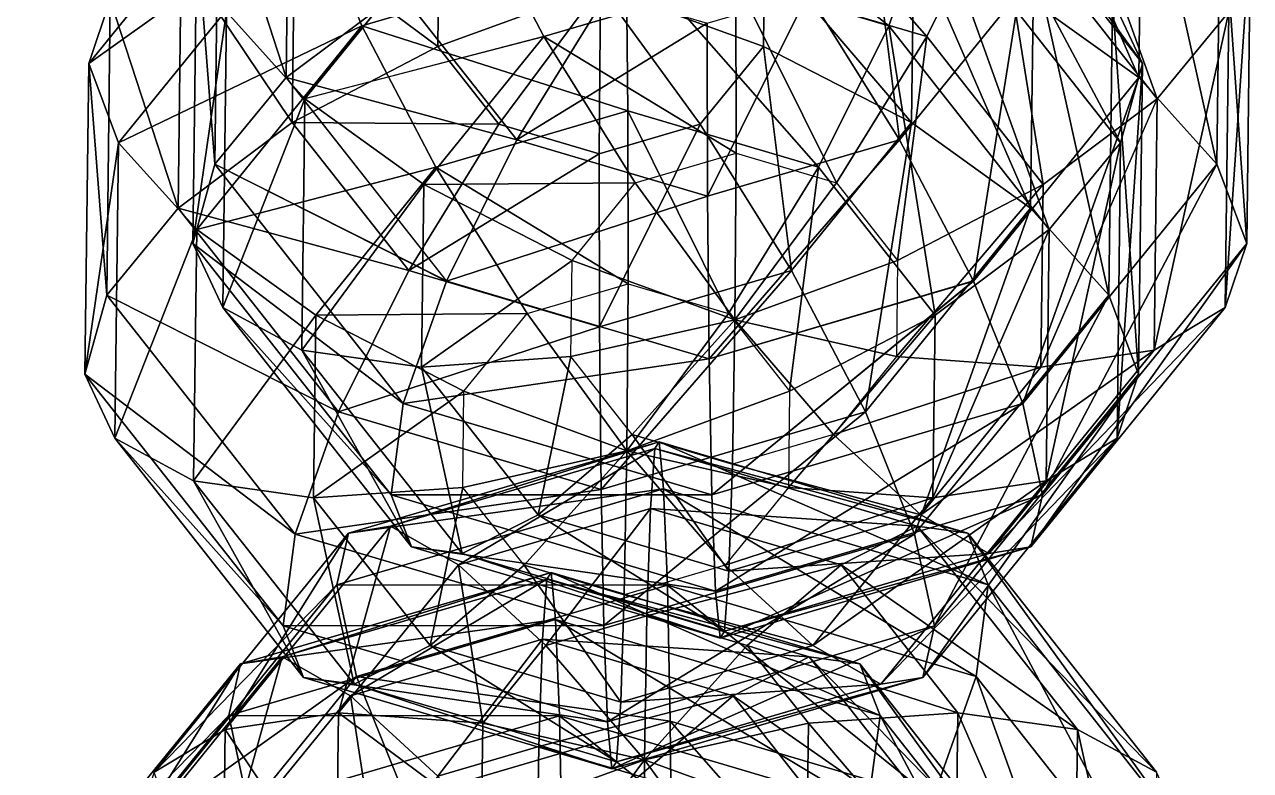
# Model space of a CAD drawing. Header units: metres. Extents: x -232 to 136, y -204 to 253.
# Drawn here: x -31.9 to 34.5, y -29.9 to 10.5 of the extents above; entities that cross this region are included whole.
import ezdxf

# ---------------------------------------------------------------- set-up
doc = ezdxf.new("R2010")
doc.units = ezdxf.units.M

msp = doc.modelspace()

# ---------------------------------------------------------------- linework, layer by layer
for points in [[(28.623516, 8.418947, -543.27716), (27.0022, 11.888084, -551.84656), (16.797346, 24.843521, -545.6048), (16.797445, 24.84362, -545.6047)], [(28.623516, 8.418947, -543.27716), (16.797346, 24.843521, -545.6048), (17.8935, 22.0411, -536.7142), (17.893599, 22.041199, -536.71405)], [(29.426516, 6.511012, -304.4492), (23.088522, 24.163544, -305.3546), (20.745749, 17.531563, -299.1396), (20.745848, 17.531662, -299.1395)], [(29.426516, 6.511012, -304.4492), (33.293373, 11.208107, -311.5964), (23.088522, 24.163544, -305.3546), (23.088621, 24.163643, -305.35452)], [(-17.361526, 22.0411, -535.79095), (-27.249712, 11.888087, -550.42596), (-28.42032, 8.418952, -541.78345), (-28.420221, 8.419052, -541.7833)], [(-16.291409, 17.081146, -527.89465), (-17.361526, 22.0411, -535.79095), (-28.42032, 8.418952, -541.78345), (-28.420221, 8.419052, -541.7833)], [(14.895338, 10.449165, -522.5576), (17.238111, 17.081146, -528.77264), (0.5330657, 22.029678, -526.0531), (0.5331657, 22.029778, -526.053)], [(14.895338, 10.449165, -522.5576), (0.5330657, 22.029678, -526.0531), (0.6851767, 14.65864, -520.24426), (0.6852767, 14.65874, -520.24414)], [(27.442965, 4.12571, -535.01447), (17.8935, 22.0411, -536.7142), (17.238111, 17.081146, -528.77264), (17.23821, 17.081245, -528.7725)], [(27.442965, 4.12571, -535.01447), (28.623516, 8.418947, -543.27716), (17.8935, 22.0411, -536.7142), (17.893599, 22.041199, -536.71405)], [(28.423742, 7.6537824, -342.74353), (21.978487, 12.294945, -347.7452), (22.097921, 22.192013, -343.18414), (22.09802, 22.192112, -343.18405)], [(28.423742, 7.6537824, -342.74353), (22.097921, 22.192013, -343.18414), (28.58813, 21.275928, -336.4658), (28.58823, 21.276028, -336.4657)], [(-21.399302, 18.970486, -327.0079), (-17.561304, 21.275932, -335.25732), (-17.725693, 7.6537786, -341.53506), (-17.725594, 7.6538787, -341.53497)], [(-17.561304, 21.275932, -335.25732), (-11.551037, 12.294943, -346.8672), (-17.725693, 7.6537786, -341.53506), (-17.725594, 7.6538787, -341.53497)], [(16.944912, 9.876747, -295.2594), (20.745749, 17.531563, -299.1396), (6.535587, 21.741037, -296.82623), (6.535687, 21.741137, -296.82614)], [(16.944912, 9.876747, -295.2594), (6.535587, 21.741037, -296.82623), (6.620628, 12.935109, -293.57864), (6.620728, 12.935209, -293.57855)], [(32.65936, 2.956688, -335.80847), (28.423742, 7.6537824, -342.74353), (28.58813, 21.275928, -336.4658), (28.58823, 21.276028, -336.4657)], [(32.65936, 2.956688, -335.80847), (28.58813, 21.275928, -336.4658), (32.852608, 18.970482, -328.42856), (32.852707, 18.970581, -328.42847)], [(-22.56991, 15.501349, -318.3654), (-21.399302, 18.970486, -327.0079), (-21.592552, 2.956685, -334.38785), (-21.592453, 2.956785, -334.38776)], [(-21.399302, 18.970486, -327.0079), (-17.725693, 7.6537786, -341.53506), (-21.592552, 2.956685, -334.38785), (-21.592453, 2.956785, -334.38776)], [(34.270733, -1.3365526, -327.61887), (32.65936, 2.956688, -335.80847), (32.852608, 18.970482, -328.42856), (32.852707, 18.970581, -328.42847)], [(34.270733, -1.3365526, -327.61887), (32.852608, 18.970482, -328.42856), (34.473927, 15.501345, -319.85913), (34.474026, 15.501445, -319.85904)], [(-7.7761655, 17.531563, -298.3927), (-20.958538, 11.208111, -310.17578), (-16.72292, 6.511016, -303.24072), (-16.72282, 6.511116, -303.24063)], [(-3.7774682, 9.876747, -294.71677), (-7.7761655, 17.531563, -298.3927), (-16.72292, 6.511016, -303.24072), (-16.72282, 6.511116, -303.24063)], [(6.620628, 12.935109, -293.57864), (-7.7761655, 17.531563, -298.3927), (-3.7774682, 9.876747, -294.71677), (-3.7773683, 9.876847, -294.71667)], [(23.251858, 1.8698483, -299.11707), (20.745749, 17.531563, -299.1396), (16.944912, 9.876747, -295.2594), (16.945011, 9.876847, -295.2593)], [(23.251858, 1.8698483, -299.11707), (29.426516, 6.511012, -304.4492), (20.745749, 17.531563, -299.1396), (20.745848, 17.531662, -299.1395)], [(-16.291409, 17.081146, -527.89465), (-28.42032, 8.418952, -541.78345), (-26.808949, 4.125713, -533.5938), (-26.80885, 4.125813, -533.5937)], [(-13.626575, 10.449165, -521.8107), (-16.291409, 17.081146, -527.89465), (-26.808949, 4.125713, -533.5938), (-26.80885, 4.125813, -533.5937)], [(0.6851767, 14.65864, -520.24426), (-16.291409, 17.081146, -527.89465), (-13.626575, 10.449165, -521.8107), (-13.626475, 10.4492655, -521.8106)], [(23.576105, -0.5713854, -527.8672), (17.238111, 17.081146, -528.77264), (14.895338, 10.449165, -522.5576), (14.895438, 10.4492655, -522.5575)], [(23.576105, -0.5713854, -527.8672), (27.442965, 4.12571, -535.01447), (17.238111, 17.081146, -528.77264), (17.23821, 17.081245, -528.7725)], [(15.478292, 4.288047, -351.2675), (10.537149, 12.2163925, -352.17563), (13.954504, 16.425867, -350.32385), (13.954604, 16.425966, -350.32376)], [(15.478292, 4.288047, -351.2675), (13.954504, 16.425867, -350.32385), (21.978487, 12.294945, -347.7452), (21.978586, 12.295045, -347.74512)], [(-22.56991, 15.501349, -318.3654), (-21.592552, 2.956685, -334.38785), (-22.773104, -1.3365574, -326.12512), (-22.773005, -1.3364574, -326.12503)], [(-20.958538, 11.208111, -310.17578), (-22.56991, 15.501349, -318.3654), (-22.773104, -1.3365574, -326.12512), (-22.773005, -1.3364574, -326.12503)], [(33.100124, -4.805687, -318.97635), (34.270733, -1.3365526, -327.61887), (34.473927, 15.501345, -319.85913), (34.474026, 15.501445, -319.85904)], [(33.100124, -4.805687, -318.97635), (34.473927, 15.501345, -319.85913), (33.293373, 11.208107, -311.5964), (33.293472, 11.208207, -311.5963)], [(-23.411715, 14.193535, -558.67535), (-17.282013, 15.109619, -565.7242), (-17.401447, 5.2125454, -570.2852), (-17.401348, 5.2126455, -570.2851)], [(-17.282013, 15.109619, -565.7242), (-9.52342, 9.343469, -573.2803), (-17.401447, 5.2125454, -570.2852), (-17.401348, 5.2126455, -570.2851)], [(-17.282013, 15.109619, -565.7242), (-9.460629, 14.546668, -570.8824), (-9.52342, 9.343469, -573.2803), (-9.52332, 9.343569, -573.28015)], [(0.7702179, 5.8527117, -516.9967), (0.6851767, 14.65864, -520.24426), (-13.626575, 10.449165, -521.8107), (-13.626475, 10.4492655, -521.8106)], [(11.094502, 2.7943497, -518.6774), (14.895338, 10.449165, -522.5576), (0.6851767, 14.65864, -520.24426), (0.6852767, 14.65874, -520.24414)], [(11.094502, 2.7943497, -518.6774), (0.6851767, 14.65864, -520.24426), (0.7702179, 5.8527117, -516.9967), (0.7703179, 5.852812, -516.9966)], [(16.128077, 5.212548, -571.1632), (8.166885, 14.546667, -571.344), (16.24751, 15.109616, -566.6022), (16.24761, 15.109716, -566.60205)], [(22.573332, 0.5713849, -566.16156), (16.128077, 5.212548, -571.1632), (16.24751, 15.109616, -566.6022), (16.24761, 15.109716, -566.60205)], [(22.573332, 0.5713849, -566.16156), (16.24751, 15.109616, -566.6022), (22.73772, 14.193531, -559.88385), (22.73782, 14.193631, -559.8837)], [(-27.249712, 11.888087, -550.42596), (-23.411715, 14.193535, -558.67535), (-23.576103, 0.5713811, -564.9531), (-23.576004, 0.5714811, -564.953)], [(-23.411715, 14.193535, -558.67535), (-17.401447, 5.2125454, -570.2852), (-23.576103, 0.5713811, -564.9531), (-23.576004, 0.5714811, -564.953)], [(-9.460629, 14.546668, -570.8824), (-0.713173, 12.559788, -573.64514), (-9.52342, 9.343469, -573.2803), (-9.52332, 9.343569, -573.28015)], [(8.1040945, 9.34347, -573.7419), (-0.713173, 12.559788, -573.64514), (8.166885, 14.546667, -571.344), (8.1669855, 14.546767, -571.3439)], [(16.128077, 5.212548, -571.1632), (8.1040945, 9.34347, -573.7419), (8.166885, 14.546667, -571.344), (8.1669855, 14.546767, -571.3439)], [(26.80895, -4.1257095, -559.2265), (22.573332, 0.5713849, -566.16156), (22.73772, 14.193531, -559.88385), (22.73782, 14.193631, -559.8837)], [(26.80895, -4.1257095, -559.2265), (22.73772, 14.193531, -559.88385), (27.0022, 11.888084, -551.84656), (27.002298, 11.888185, -551.84644)], [(6.630275, 3.556281, -293.2103), (6.620628, 12.935109, -293.57864), (-3.7774682, 9.876747, -294.71677), (-3.7773683, 9.876847, -294.71667)], [(12.058074, 1.9484057, -294.0939), (16.944912, 9.876747, -295.2594), (6.620628, 12.935109, -293.57864), (6.620728, 12.935209, -293.57855)], [(12.058074, 1.9484057, -294.0939), (6.620628, 12.935109, -293.57864), (6.630275, 3.556281, -293.2103), (6.630375, 3.556381, -293.2102)], [(-17.725693, 7.6537786, -341.53506), (-11.551037, 12.294943, -346.8672), (-5.2440963, 4.2880487, -350.72485), (-5.243996, 4.288149, -350.72476)], [(-11.551037, 12.294943, -346.8672), (-0.3572545, 12.2163925, -351.89035), (-5.2440963, 4.2880487, -350.72485), (-5.243996, 4.288149, -350.72476)], [(-9.52342, 9.343469, -573.2803), (-0.713173, 12.559788, -573.64514), (-6.2076645, 5.133995, -575.30835), (-6.2075644, 5.134095, -575.3082)], [(-6.2076645, 5.133995, -575.30835), (-0.713173, 12.559788, -573.64514), (-0.7798655, 3.5261183, -576.192), (-0.7797655, 3.5262182, -576.1919)], [(-5.2440963, 4.2880487, -350.72485), (-0.3572545, 12.2163925, -351.89035), (5.0705442, 10.608516, -352.774), (5.0706444, 10.608616, -352.7739)], [(-0.7798655, 3.5261183, -576.192), (-0.713173, 12.559788, -573.64514), (4.68674, 5.1339946, -575.5936), (4.68684, 5.1340947, -575.5935)], [(4.68674, 5.1339946, -575.5936), (-0.713173, 12.559788, -573.64514), (8.1040945, 9.34347, -573.7419), (8.104195, 9.34357, -573.74176)], [(5.0801907, 1.2296858, -352.4056), (5.0705442, 10.608516, -352.774), (10.537149, 12.2163925, -352.17563), (10.53725, 12.216493, -352.17554)], [(5.0801907, 1.2296858, -352.4056), (10.537149, 12.2163925, -352.17563), (15.478292, 4.288047, -351.2675), (15.478393, 4.288147, -351.2674)], [(19.47699, -3.366768, -347.59155), (15.478292, 4.288047, -351.2675), (21.978487, 12.294945, -347.7452), (21.978586, 12.295045, -347.74512)], [(19.47699, -3.366768, -347.59155), (21.978487, 12.294945, -347.7452), (28.423742, 7.6537824, -342.74353), (28.423841, 7.6538825, -342.74344)], [(-28.42032, 8.418952, -541.78345), (-27.249712, 11.888087, -550.42596), (-27.442963, -4.1257124, -557.80585), (-27.442863, -4.1256123, -557.8057)], [(-27.249712, 11.888087, -550.42596), (-23.576103, 0.5713811, -564.9531), (-27.442963, -4.1257124, -557.80585), (-27.442863, -4.1256123, -557.8057)], [(28.420322, -8.41895, -551.03687), (26.80895, -4.1257095, -559.2265), (27.0022, 11.888084, -551.84656), (27.002298, 11.888185, -551.84644)], [(28.420322, -8.41895, -551.03687), (27.0022, 11.888084, -551.84656), (28.623516, 8.418947, -543.27716), (28.623615, 8.419047, -543.27704)], [(-20.958538, 11.208111, -310.17578), (-22.773104, -1.3365574, -326.12512), (-21.151789, -4.805689, -317.5557), (-21.15169, -4.8055887, -317.5556)], [(-16.72292, 6.511016, -303.24072), (-20.958538, 11.208111, -310.17578), (-21.151789, -4.805689, -317.5557), (-21.15169, -4.8055887, -317.5556)], [(29.262127, -7.1111336, -310.72693), (33.100124, -4.805687, -318.97635), (33.293373, 11.208107, -311.5964), (33.293472, 11.208207, -311.5963)], [(29.262127, -7.1111336, -310.72693), (33.293373, 11.208107, -311.5964), (29.426516, 6.511012, -304.4492), (29.426615, 6.511112, -304.4491)], [(-13.626575, 10.449165, -521.8107), (-26.808949, 4.125713, -533.5938), (-22.57333, -0.57138157, -526.65875), (-22.57323, -0.57128155, -526.6586)], [(-9.627878, 2.7943497, -518.1348), (-13.626575, 10.449165, -521.8107), (-22.57333, -0.57138157, -526.65875), (-22.57323, -0.57128155, -526.6586)], [(0.7702179, 5.8527117, -516.9967), (-13.626575, 10.449165, -521.8107), (-9.627878, 2.7943497, -518.1348), (-9.627778, 2.7944496, -518.1347)], [(-5.2440963, 4.2880487, -350.72485), (5.0705442, 10.608516, -352.774), (5.0801907, 1.2296858, -352.4056), (5.080291, 1.2297858, -352.40552)], [(17.401447, -5.212549, -522.5351), (14.895338, 10.449165, -522.5576), (11.094502, 2.7943497, -518.6774), (11.094603, 2.7944496, -518.6773)], [(17.401447, -5.212549, -522.5351), (23.576105, -0.5713854, -527.8672), (14.895338, 10.449165, -522.5576), (14.895438, 10.4492655, -522.5575)], [(-17.401447, 5.2125454, -570.2852), (-9.52342, 9.343469, -573.2803), (-6.2076645, 5.133995, -575.30835), (-6.2075644, 5.134095, -575.3082)], [(-3.7774682, 9.876747, -294.71677), (-16.72292, 6.511016, -303.24072), (-10.277662, 1.8698506, -298.23904), (-10.277562, 1.8699507, -298.23895)], [(1.163671, 1.9484057, -293.80862), (-3.7774682, 9.876747, -294.71677), (-10.277662, 1.8698506, -298.23904), (-10.277562, 1.8699507, -298.23895)], [(6.630275, 3.556281, -293.2103), (-3.7774682, 9.876747, -294.71677), (1.163671, 1.9484057, -293.80862), (1.163771, 1.9485058, -293.80853)], [(9.627882, -2.7943506, -574.6855), (4.68674, 5.1339946, -575.5936), (8.1040945, 9.34347, -573.7419), (8.104195, 9.34357, -573.74176)], [(9.627882, -2.7943506, -574.6855), (8.1040945, 9.34347, -573.7419), (16.128077, 5.212548, -571.1632), (16.128176, 5.212648, -571.1631)], [(15.373833, -2.2610712, -296.122), (16.944912, 9.876747, -295.2594), (12.058074, 1.9484057, -294.0939), (12.058174, 1.9485058, -294.0938)], [(15.373833, -2.2610712, -296.122), (23.251858, 1.8698483, -299.11707), (16.944912, 9.876747, -295.2594), (16.945011, 9.876847, -295.2593)], [(-28.42032, 8.418952, -541.78345), (-27.442963, -4.1257124, -557.80585), (-28.623514, -8.418955, -549.54315), (-28.623415, -8.418855, -549.543)], [(-26.808949, 4.125713, -533.5938), (-28.42032, 8.418952, -541.78345), (-28.623514, -8.418955, -549.54315), (-28.623415, -8.418855, -549.543)], [(27.249714, -11.888084, -542.39435), (28.420322, -8.41895, -551.03687), (28.623516, 8.418947, -543.27716), (28.623615, 8.419047, -543.27704)], [(27.249714, -11.888084, -542.39435), (28.623516, 8.418947, -543.27716), (27.442965, 4.12571, -535.01447), (27.443064, 4.12581, -535.01434)], [(-21.592552, 2.956685, -334.38785), (-17.725693, 7.6537786, -341.53506), (-9.044931, -3.366766, -346.84467), (-9.044831, -3.366666, -346.84457)], [(-17.725693, 7.6537786, -341.53506), (-5.2440963, 4.2880487, -350.72485), (-9.044931, -3.366766, -346.84467), (-9.044831, -3.366666, -346.84457)], [(22.141823, -9.998747, -341.50766), (19.47699, -3.366768, -347.59155), (28.423742, 7.6537824, -342.74353), (28.423841, 7.6538825, -342.74344)], [(22.141823, -9.998747, -341.50766), (28.423742, 7.6537824, -342.74353), (32.65936, 2.956688, -335.80847), (32.65946, 2.9567878, -335.80838)], [(-16.72292, 6.511016, -303.24072), (-21.151789, -4.805689, -317.5557), (-16.887308, -7.1111374, -309.51846), (-16.887209, -7.1110373, -309.51837)], [(-10.277662, 1.8698506, -298.23904), (-16.72292, 6.511016, -303.24072), (-16.887308, -7.1111374, -309.51846), (-16.887209, -7.1110373, -309.51837)], [(23.132423, -8.027219, -303.6781), (29.262127, -7.1111336, -310.72693), (29.426516, 6.511012, -304.4492), (29.426615, 6.511112, -304.4491)], [(23.132423, -8.027219, -303.6781), (29.426516, 6.511012, -304.4492), (23.251858, 1.8698483, -299.11707), (23.251957, 1.8699483, -299.11697)], [(0.77986467, -3.5261164, -516.6283), (0.7702179, 5.8527117, -516.9967), (-9.627878, 2.7943497, -518.1348), (-9.627778, 2.7944496, -518.1347)], [(6.207664, -5.1339917, -517.51196), (11.094502, 2.7943497, -518.6774), (0.7702179, 5.8527117, -516.9967), (0.7703179, 5.852812, -516.9966)], [(6.207664, -5.1339917, -517.51196), (0.7702179, 5.8527117, -516.9967), (0.77986467, -3.5261164, -516.6283), (0.7799647, -3.5260165, -516.6282)], [(-23.576103, 0.5713811, -564.9531), (-17.401447, 5.2125454, -570.2852), (-11.094506, -2.7943487, -574.1429), (-11.094406, -2.7942488, -574.14276)], [(-17.401447, 5.2125454, -570.2852), (-6.2076645, 5.133995, -575.30835), (-11.094506, -2.7943487, -574.1429), (-11.094406, -2.7942488, -574.14276)], [(-11.094506, -2.7943487, -574.1429), (-6.2076645, 5.133995, -575.30835), (-0.7798655, 3.5261183, -576.192), (-0.7797655, 3.5262182, -576.1919)], [(-0.7702194, -5.8527117, -575.8236), (-0.7798655, 3.5261183, -576.192), (4.68674, 5.1339946, -575.5936), (4.68684, 5.1340947, -575.5935)], [(-0.7702194, -5.8527117, -575.8236), (4.68674, 5.1339946, -575.5936), (9.627882, -2.7943506, -574.6855), (9.627982, -2.7942507, -574.68536)], [(13.626579, -10.449165, -571.0096), (9.627882, -2.7943506, -574.6855), (16.128077, 5.212548, -571.1632), (16.128176, 5.212648, -571.1631)], [(13.626579, -10.449165, -571.0096), (16.128077, 5.212548, -571.1632), (22.573332, 0.5713849, -566.16156), (22.573431, 0.5714849, -566.16144)], [(-26.808949, 4.125713, -533.5938), (-28.623514, -8.418955, -549.54315), (-27.0022, -11.888086, -540.97375), (-27.0021, -11.887986, -540.97363)], [(-22.57333, -0.57138157, -526.65875), (-26.808949, 4.125713, -533.5938), (-27.0022, -11.888086, -540.97375), (-27.0021, -11.887986, -540.97363)], [(-9.044931, -3.366766, -346.84467), (-5.2440963, 4.2880487, -350.72485), (5.0801907, 1.2296858, -352.4056), (5.080291, 1.2297858, -352.40552)], [(5.0801907, 1.2296858, -352.4056), (5.0801907, 1.2296858, -352.4056), (-5.2440963, 4.2880487, -350.72485), (-5.243996, 4.288149, -350.72476)], [(5.165231, -7.5762424, -349.15802), (5.0801907, 1.2296858, -352.4056), (15.478292, 4.288047, -351.2675), (15.478393, 4.288147, -351.2674)], [(5.165231, -7.5762424, -349.15802), (15.478292, 4.288047, -351.2675), (19.47699, -3.366768, -347.59155), (19.477089, -3.366668, -347.59146)], [(23.411716, -14.193531, -534.14496), (27.249714, -11.888084, -542.39435), (27.442965, 4.12571, -535.01447), (27.443064, 4.12581, -535.01434)], [(23.411716, -14.193531, -534.14496), (27.442965, 4.12571, -535.01447), (23.576105, -0.5713854, -527.8672), (23.576204, -0.57128537, -527.86707)], [(-11.094506, -2.7943487, -574.1429), (-0.7798655, 3.5261183, -576.192), (-0.7702194, -5.8527117, -575.8236), (-0.77011937, -5.8526115, -575.8235)], [(6.630275, 3.556281, -293.2103), (6.563583, -5.4773903, -295.75717), (1.163671, 1.9484057, -293.80862), (1.163771, 1.9485058, -293.80853)], [(12.058074, 1.9484057, -294.0939), (6.563583, -5.4773903, -295.75717), (6.630275, 3.556281, -293.2103), (6.630375, 3.556381, -293.2102)], [(-22.773104, -1.3365574, -326.12512), (-21.592552, 2.956685, -334.38785), (-11.387705, -9.998745, -340.62964), (-11.387605, -9.998645, -340.62955)], [(-9.627878, 2.7943497, -518.1348), (-22.57333, -0.57138157, -526.65875), (-16.128073, -5.212547, -521.6571), (-16.127974, -5.2124467, -521.657)], [(-21.592552, 2.956685, -334.38785), (-9.044931, -3.366766, -346.84467), (-11.387705, -9.998745, -340.62964), (-11.387605, -9.998645, -340.62955)], [(-4.686739, -5.1339917, -517.2267), (-9.627878, 2.7943497, -518.1348), (-16.128073, -5.212547, -521.6571), (-16.127974, -5.2124467, -521.657)], [(0.77986467, -3.5261164, -516.6283), (-9.627878, 2.7943497, -518.1348), (-4.686739, -5.1339917, -517.2267), (-4.686639, -5.1338916, -517.22656)], [(9.523422, -9.343469, -519.54004), (11.094502, 2.7943497, -518.6774), (6.207664, -5.1339917, -517.51196), (6.207764, -5.1338916, -517.51184)], [(9.523422, -9.343469, -519.54004), (17.401447, -5.212549, -522.5351), (11.094502, 2.7943497, -518.6774), (11.094603, 2.7944496, -518.6773)], [(23.211939, -14.9587, -333.61133), (22.141823, -9.998747, -341.50766), (32.65936, 2.956688, -335.80847), (32.65946, 2.9567878, -335.80838)], [(23.211939, -14.9587, -333.61133), (32.65936, 2.956688, -335.80847), (34.270733, -1.3365526, -327.61887), (34.270832, -1.3364526, -327.61877)], [(-10.277662, 1.8698506, -298.23904), (-16.887308, -7.1111374, -309.51846), (-10.397097, -8.027222, -302.8001), (-10.3969965, -8.027122, -302.80002)], [(-2.2536845, -2.2610703, -295.6604), (-10.277662, 1.8698506, -298.23904), (-10.397097, -8.027222, -302.8001), (-10.3969965, -8.027122, -302.80002)], [(1.163671, 1.9484057, -293.80862), (-10.277662, 1.8698506, -298.23904), (-2.2536845, -2.2610703, -295.6604), (-2.2535846, -2.2609704, -295.6603)], [(1.163671, 1.9484057, -293.80862), (6.563583, -5.4773903, -295.75717), (-2.2536845, -2.2610703, -295.6604), (-2.2535846, -2.2609704, -295.6603)], [(15.373833, -2.2610712, -296.122), (6.563583, -5.4773903, -295.75717), (12.058074, 1.9484057, -294.0939), (12.058174, 1.9485058, -294.0938)], [(15.311041, -7.4642687, -298.51987), (23.132423, -8.027219, -303.6781), (23.251858, 1.8698483, -299.11707), (23.251957, 1.8699483, -299.11697)], [(15.311041, -7.4642687, -298.51987), (23.251858, 1.8698483, -299.11707), (15.373833, -2.2610712, -296.122), (15.373933, -2.2609713, -296.12192)], [(-9.044931, -3.366766, -346.84467), (5.0801907, 1.2296858, -352.4056), (5.165231, -7.5762424, -349.15802), (5.1653314, -7.5761423, -349.15793)], [(-27.442963, -4.1257124, -557.80585), (-23.576103, 0.5713811, -564.9531), (-14.895341, -10.449163, -570.2627), (-14.895241, -10.449063, -570.2626)], [(-23.576103, 0.5713811, -564.9531), (-11.094506, -2.7943487, -574.1429), (-14.895341, -10.449163, -570.2627), (-14.895241, -10.449063, -570.2626)], [(16.291412, -17.081144, -564.92566), (13.626579, -10.449165, -571.0096), (22.573332, 0.5713849, -566.16156), (22.573431, 0.5714849, -566.16144)], [(16.291412, -17.081144, -564.92566), (22.573332, 0.5713849, -566.16156), (26.80895, -4.1257095, -559.2265), (26.80905, -4.1256094, -559.2264)], [(-22.57333, -0.57138157, -526.65875), (-27.0022, -11.888086, -540.97375), (-22.737719, -14.193535, -532.93646), (-22.73762, -14.193435, -532.93634)], [(-16.128073, -5.212547, -521.6571), (-22.57333, -0.57138157, -526.65875), (-22.737719, -14.193535, -532.93646), (-22.73762, -14.193435, -532.93634)], [(17.282013, -15.109616, -527.0961), (23.411716, -14.193531, -534.14496), (23.576105, -0.5713854, -527.8672), (23.576204, -0.57128537, -527.86707)], [(17.282013, -15.109616, -527.0961), (23.576105, -0.5713854, -527.8672), (17.401447, -5.212549, -522.5351), (17.401546, -5.212449, -522.535)], [(-22.773104, -1.3365574, -326.12512), (-11.387705, -9.998745, -340.62964), (-12.043091, -14.958698, -332.68814), (-12.042991, -14.958598, -332.68805)], [(-21.151789, -4.805689, -317.5557), (-22.773104, -1.3365574, -326.12512), (-12.043091, -14.958698, -332.68814), (-12.042991, -14.958598, -332.68805)], [(22.582588, -17.761122, -324.6755), (23.211939, -14.9587, -333.61133), (34.270733, -1.3365526, -327.61887), (34.270832, -1.3364526, -327.61877)], [(22.582588, -17.761122, -324.6755), (34.270733, -1.3365526, -327.61887), (33.100124, -4.805687, -318.97635), (33.100224, -4.805587, -318.97626)], [(-2.2536845, -2.2610703, -295.6604), (-10.397097, -8.027222, -302.8001), (-2.3164754, -7.4642696, -298.0583), (-2.3163755, -7.4641695, -298.0582)], [(-2.2536845, -2.2610703, -295.6604), (6.563583, -5.4773903, -295.75717), (-2.3164754, -7.4642696, -298.0583), (-2.3163755, -7.4641695, -298.0582)], [(15.311041, -7.4642687, -298.51987), (6.563583, -5.4773903, -295.75717), (15.373833, -2.2610712, -296.122), (15.373933, -2.2609713, -296.12192)], [(-14.895341, -10.449163, -570.2627), (-11.094506, -2.7943487, -574.1429), (-0.7702194, -5.8527117, -575.8236), (-0.77011937, -5.8526115, -575.8235)], [(-0.7702194, -5.8527117, -575.8236), (-0.7702194, -5.8527117, -575.8236), (-11.094506, -2.7943487, -574.1429), (-11.094406, -2.7942488, -574.14276)], [(-0.6851789, -14.65864, -572.57605), (-0.7702194, -5.8527117, -575.8236), (9.627882, -2.7943506, -574.6855), (9.627982, -2.7942507, -574.68536)], [(-0.6851789, -14.65864, -572.57605), (9.627882, -2.7943506, -574.6855), (13.626579, -10.449165, -571.0096), (13.626679, -10.449065, -571.00946)], [(-11.387705, -9.998745, -340.62964), (-9.044931, -3.366766, -346.84467), (5.165231, -7.5762424, -349.15802), (5.1653314, -7.5761423, -349.15793)], [(5.165231, -7.5762424, -349.15802), (5.165231, -7.5762424, -349.15802), (-9.044931, -3.366766, -346.84467), (-9.044831, -3.366666, -346.84457)], [(0.77986467, -3.5261164, -516.6283), (0.713173, -12.559788, -519.1752), (-4.686739, -5.1339917, -517.2267), (-4.686639, -5.1338916, -517.22656)], [(6.207664, -5.1339917, -517.51196), (0.713173, -12.559788, -519.1752), (0.77986467, -3.5261164, -516.6283), (0.7799647, -3.5260165, -516.6282)], [(5.317342, -14.947281, -343.34918), (5.165231, -7.5762424, -349.15802), (19.47699, -3.366768, -347.59155), (19.477089, -3.366668, -347.59146)], [(5.317342, -14.947281, -343.34918), (19.47699, -3.366768, -347.59155), (22.141823, -9.998747, -341.50766), (22.141922, -9.998647, -341.50757)], [(-28.623514, -8.418955, -549.54315), (-27.442963, -4.1257124, -557.80585), (-17.238115, -17.081142, -564.04767), (-17.238016, -17.081043, -564.04755)], [(-27.442963, -4.1257124, -557.80585), (-14.895341, -10.449163, -570.2627), (-17.238115, -17.081142, -564.04767), (-17.238016, -17.081043, -564.04755)], [(17.361528, -22.041098, -557.02936), (16.291412, -17.081144, -564.92566), (26.80895, -4.1257095, -559.2265), (26.80905, -4.1256094, -559.2264)], [(17.361528, -22.041098, -557.02936), (26.80895, -4.1257095, -559.2265), (28.420322, -8.41895, -551.03687), (28.420422, -8.41885, -551.03674)], [(-16.128073, -5.212547, -521.6571), (-22.737719, -14.193535, -532.93646), (-16.247507, -15.109619, -526.21814), (-16.247408, -15.109519, -526.218)], [(-21.151789, -4.805689, -317.5557), (-12.043091, -14.958698, -332.68814), (-10.946939, -17.76112, -323.79752), (-10.946839, -17.76102, -323.79742)], [(-16.887308, -7.1111374, -309.51846), (-21.151789, -4.805689, -317.5557), (-10.946939, -17.76112, -323.79752), (-10.946839, -17.76102, -323.79742)], [(-8.1040945, -9.343468, -519.0784), (-16.128073, -5.212547, -521.6571), (-16.247507, -15.109619, -526.21814), (-16.247408, -15.109519, -526.218)], [(-4.686739, -5.1339917, -517.2267), (-16.128073, -5.212547, -521.6571), (-8.1040945, -9.343468, -519.0784), (-8.103994, -9.343368, -519.0783)], [(-4.686739, -5.1339917, -517.2267), (0.713173, -12.559788, -519.1752), (-8.1040945, -9.343468, -519.0784), (-8.103994, -9.343368, -519.0783)], [(9.523422, -9.343469, -519.54004), (0.713173, -12.559788, -519.1752), (6.207664, -5.1339917, -517.51196), (6.207764, -5.1338916, -517.51184)], [(9.460631, -14.546666, -521.9379), (17.282013, -15.109616, -527.0961), (17.401447, -5.212549, -522.5351), (17.401546, -5.212449, -522.535)], [(9.460631, -14.546666, -521.9379), (17.401447, -5.212549, -522.5351), (9.523422, -9.343469, -519.54004), (9.523522, -9.343369, -519.5399)], [(20.315374, -18.131683, -315.57492), (22.582588, -17.761122, -324.6755), (33.100124, -4.805687, -318.97635), (33.100224, -4.805587, -318.97626)], [(20.315374, -18.131683, -315.57492), (33.100124, -4.805687, -318.97635), (29.262127, -7.1111336, -310.72693), (29.262226, -7.1110334, -310.72684)], [(-14.895341, -10.449163, -570.2627), (-0.7702194, -5.8527117, -575.8236), (-0.6851789, -14.65864, -572.57605), (-0.68507886, -14.65854, -572.5759)], [(-2.3164754, -7.4642696, -298.0583), (6.563583, -5.4773903, -295.75717), (0.9992809, -11.673744, -300.08636), (0.99938095, -11.673644, -300.08627)], [(0.9992809, -11.673744, -300.08636), (6.563583, -5.4773903, -295.75717), (6.42708, -13.28162, -300.97), (6.4271803, -13.28152, -300.9699)], [(6.42708, -13.28162, -300.97), (6.563583, -5.4773903, -295.75717), (11.893686, -11.673744, -300.37164), (11.893786, -11.673644, -300.37155)], [(11.893686, -11.673744, -300.37164), (6.563583, -5.4773903, -295.75717), (15.311041, -7.4642687, -298.51987), (15.311141, -7.4641685, -298.51978)], [(-16.887308, -7.1111374, -309.51846), (-10.946939, -17.76112, -323.79752), (-8.206545, -18.131681, -314.82806), (-8.206445, -18.131582, -314.82797)], [(-10.397097, -8.027222, -302.8001), (-16.887308, -7.1111374, -309.51846), (-8.206545, -18.131681, -314.82806), (-8.206445, -18.131582, -314.82797)], [(16.632229, -16.034115, -307.20038), (20.315374, -18.131683, -315.57492), (29.262127, -7.1111336, -310.72693), (29.262226, -7.1110334, -310.72684)], [(16.632229, -16.034115, -307.20038), (29.262127, -7.1111336, -310.72693), (23.132423, -8.027219, -303.6781), (23.132523, -8.027119, -303.678)], [(-11.387705, -9.998745, -340.62964), (5.165231, -7.5762424, -349.15802), (5.317342, -14.947281, -343.34918), (5.317442, -14.947181, -343.3491)], [(-2.3164754, -7.4642696, -298.0583), (-10.397097, -8.027222, -302.8001), (-4.090157, -16.034115, -306.65775), (-4.090057, -16.034016, -306.65765)], [(-2.3164754, -7.4642696, -298.0583), (-4.090157, -16.034115, -306.65775), (0.9992809, -11.673744, -300.08636), (0.99938095, -11.673644, -300.08627)], [(11.893686, -11.673744, -300.37164), (23.132423, -8.027219, -303.6781), (15.311041, -7.4642687, -298.51987), (15.311141, -7.4641685, -298.51978)], [(-28.623514, -8.418955, -549.54315), (-17.238115, -17.081142, -564.04767), (-17.893501, -22.041096, -556.10614), (-17.893402, -22.040997, -556.106)], [(-27.0022, -11.888086, -540.97375), (-28.623514, -8.418955, -549.54315), (-17.893501, -22.041096, -556.10614), (-17.893402, -22.040997, -556.106)], [(-10.397097, -8.027222, -302.8001), (-8.206545, -18.131681, -314.82806), (-4.090157, -16.034115, -306.65775), (-4.090057, -16.034016, -306.65765)], [(11.893686, -11.673744, -300.37164), (16.632229, -16.034115, -307.20038), (23.132423, -8.027219, -303.6781), (23.132523, -8.027119, -303.678)], [(16.732178, -24.84352, -548.09357), (17.361528, -22.041098, -557.02936), (28.420322, -8.41895, -551.03687), (28.420422, -8.41885, -551.03674)], [(16.732178, -24.84352, -548.09357), (28.420322, -8.41895, -551.03687), (27.249714, -11.888084, -542.39435), (27.249813, -11.887984, -542.3942)], [(-8.1040945, -9.343468, -519.0784), (-16.247507, -15.109619, -526.21814), (-8.166885, -14.546667, -521.4763), (-8.166785, -14.546567, -521.4762)], [(-8.1040945, -9.343468, -519.0784), (0.713173, -12.559788, -519.1752), (-8.166885, -14.546667, -521.4763), (-8.166785, -14.546567, -521.4762)], [(9.460631, -14.546666, -521.9379), (0.713173, -12.559788, -519.1752), (9.523422, -9.343469, -519.54004), (9.523522, -9.343369, -519.5399)], [(-17.238115, -17.081142, -564.04767), (-14.895341, -10.449163, -570.2627), (-0.6851789, -14.65864, -572.57605), (-0.68507886, -14.65854, -572.5759)], [(-0.6851789, -14.65864, -572.57605), (-0.6851789, -14.65864, -572.57605), (-14.895341, -10.449163, -570.2627), (-14.895241, -10.449063, -570.2626)], [(-12.043091, -14.958698, -332.68814), (-11.387705, -9.998745, -340.62964), (5.317342, -14.947281, -343.34918), (5.317442, -14.947181, -343.3491)], [(5.317342, -14.947281, -343.34918), (5.317342, -14.947281, -343.34918), (-11.387705, -9.998745, -340.62964), (-11.387605, -9.998645, -340.62955)], [(-0.5330682, -22.029678, -566.7672), (-0.6851789, -14.65864, -572.57605), (13.626579, -10.449165, -571.0096), (13.626679, -10.449065, -571.00946)], [(-0.5330682, -22.029678, -566.7672), (13.626579, -10.449165, -571.0096), (16.291412, -17.081144, -564.92566), (16.291512, -17.081045, -564.92554)], [(5.5216327, -20.161898, -335.5476), (5.317342, -14.947281, -343.34918), (22.141823, -9.998747, -341.50766), (22.141922, -9.998647, -341.50757)], [(5.5216327, -20.161898, -335.5476), (22.141823, -9.998747, -341.50766), (23.211939, -14.9587, -333.61133), (23.212038, -14.9586, -333.61124)], [(-27.0022, -11.888086, -540.97375), (-17.893501, -22.041096, -556.10614), (-16.79735, -24.843517, -547.2155), (-16.79725, -24.843418, -547.2154)], [(-22.737719, -14.193535, -532.93646), (-27.0022, -11.888086, -540.97375), (-16.79735, -24.843517, -547.2155), (-16.79725, -24.843418, -547.2154)], [(0.9992809, -11.673744, -300.08636), (-4.090157, -16.034115, -306.65775), (6.234129, -19.09248, -308.3385), (6.234229, -19.09238, -308.3384)], [(6.42708, -13.28162, -300.97), (6.42708, -13.28162, -300.97), (0.9992809, -11.673744, -300.08636), (0.99938095, -11.673644, -300.08627)], [(0.9992809, -11.673744, -300.08636), (6.234129, -19.09248, -308.3385), (6.42708, -13.28162, -300.97), (6.4271803, -13.28152, -300.9699)], [(6.42708, -13.28162, -300.97), (16.632229, -16.034115, -307.20038), (11.893686, -11.673744, -300.37164), (11.893786, -11.673644, -300.37155)], [(14.464965, -25.21408, -538.993), (16.732178, -24.84352, -548.09357), (27.249714, -11.888084, -542.39435), (27.249813, -11.887984, -542.3942)], [(14.464965, -25.21408, -538.993), (27.249714, -11.888084, -542.39435), (23.411716, -14.193531, -534.14496), (23.411816, -14.193431, -534.14484)], [(2.4695437, -12.073906, -452.10205), (-12.087718, -16.651878, -463.04416), (-14.354931, -17.022438, -453.94357), (-14.354831, -17.022339, -453.94348)], [(2.7060175, -14.621664, -443.07147), (2.4695437, -12.073906, -452.10205), (-14.354931, -17.022438, -453.94357), (-14.354831, -17.022339, -453.94348)], [(2.4695437, -12.073906, -452.10205), (2.2240348, -12.442404, -461.47766), (-12.087718, -16.651878, -463.04416), (-12.087618, -16.65178, -463.04407)], [(2.2240348, -12.442404, -461.47766), (-8.404574, -18.749443, -471.4187), (-12.087718, -16.651878, -463.04416), (-12.087618, -16.65178, -463.04407)], [(2.2240348, -12.442404, -461.47766), (1.9935229, -15.691082, -470.28058), (-8.404574, -18.749443, -471.4187), (-8.404474, -18.749344, -471.4186)], [(-8.166885, -14.546667, -521.4763), (0.713173, -12.559788, -519.1752), (-4.851129, -18.756142, -523.5044), (-4.851029, -18.756042, -523.5043)], [(-4.851129, -18.756142, -523.5044), (0.713173, -12.559788, -519.1752), (0.57667005, -20.364017, -524.388), (0.57677007, -20.363918, -524.3879)], [(0.57667005, -20.364017, -524.388), (0.713173, -12.559788, -519.1752), (6.043276, -18.756142, -523.7897), (6.043376, -18.756042, -523.78955)], [(6.043276, -18.756142, -523.7897), (0.713173, -12.559788, -519.1752), (9.460631, -14.546666, -521.9379), (9.4607315, -14.546566, -521.9378)], [(16.434196, -16.651878, -463.79102), (1.9935229, -15.691082, -470.28058), (2.2240348, -12.442404, -461.47766), (2.2241347, -12.442304, -461.47757)], [(19.17459, -17.022438, -454.82156), (2.2240348, -12.442404, -461.47766), (2.4695437, -12.073906, -452.10205), (2.4696436, -12.073806, -452.10196)], [(19.17459, -17.022438, -454.82156), (16.434196, -16.651878, -463.79102), (2.2240348, -12.442404, -461.47766), (2.2241347, -12.442304, -461.47757)], [(20.270742, -19.82486, -445.93094), (19.17459, -17.022438, -454.82156), (2.4695437, -12.073906, -452.10205), (2.4696436, -12.073806, -452.10196)], [(20.270742, -19.82486, -445.93094), (2.4695437, -12.073906, -452.10205), (2.7060175, -14.621664, -443.07147), (2.7061174, -14.621564, -443.07138)], [(6.42708, -13.28162, -300.97), (6.234129, -19.09248, -308.3385), (16.632229, -16.034115, -307.20038), (16.632328, -16.034016, -307.2003)], [(-22.737719, -14.193535, -532.93646), (-16.79735, -24.843517, -547.2155), (-14.056955, -25.214079, -538.2461), (-14.056855, -25.21398, -538.246)], [(-16.247507, -15.109619, -526.21814), (-22.737719, -14.193535, -532.93646), (-14.056955, -25.214079, -538.2461), (-14.056855, -25.21398, -538.246)], [(-8.166885, -14.546667, -521.4763), (-16.247507, -15.109619, -526.21814), (-9.940567, -23.116512, -530.0758), (-9.940467, -23.116413, -530.0757)], [(-8.166885, -14.546667, -521.4763), (-9.940567, -23.116512, -530.0758), (-4.851129, -18.756142, -523.5044), (-4.851029, -18.756042, -523.5043)], [(6.043276, -18.756142, -523.7897), (17.282013, -15.109616, -527.0961), (9.460631, -14.546666, -521.9379), (9.4607315, -14.546566, -521.9378)], [(10.781819, -23.116512, -530.6184), (14.464965, -25.21408, -538.993), (23.411716, -14.193531, -534.14496), (23.411816, -14.193431, -534.14484)], [(10.781819, -23.116512, -530.6184), (23.411716, -14.193531, -534.14496), (17.282013, -15.109616, -527.0961), (17.282112, -15.109516, -527.096)], [(-17.238115, -17.081142, -564.04767), (-0.6851789, -14.65864, -572.57605), (-0.5330682, -22.029678, -566.7672), (-0.53296816, -22.02958, -566.7671)], [(-16.247507, -15.109619, -526.21814), (-14.056955, -25.214079, -538.2461), (-9.940567, -23.116512, -530.0758), (-9.940467, -23.116413, -530.0757)], [(2.7060175, -14.621664, -443.07147), (-14.354931, -17.022438, -453.94357), (-14.984283, -19.82486, -445.00775), (-14.984183, -19.82476, -445.00766)], [(2.9103088, -19.83628, -435.2699), (2.7060175, -14.621664, -443.07147), (-14.984283, -19.82486, -445.00775), (-14.984183, -19.82476, -445.00766)], [(-12.043091, -14.958698, -332.68814), (5.317342, -14.947281, -343.34918), (5.5216327, -20.161898, -335.5476), (5.521733, -20.161798, -335.54752)], [(5.5216327, -20.161898, -335.5476), (5.5216327, -20.161898, -335.5476), (-12.043091, -14.958698, -332.68814), (-12.042991, -14.958598, -332.68805)], [(-10.946939, -17.76112, -323.79752), (-12.043091, -14.958698, -332.68814), (5.5216327, -20.161898, -335.5476), (5.521733, -20.161798, -335.54752)], [(19.615355, -24.784813, -437.98944), (20.270742, -19.82486, -445.93094), (2.7060175, -14.621664, -443.07147), (2.7061174, -14.621564, -443.07138)], [(19.615355, -24.784813, -437.98944), (2.7060175, -14.621664, -443.07147), (2.9103088, -19.83628, -435.2699), (2.9104087, -19.836182, -435.2698)], [(5.7581067, -22.709656, -326.51703), (5.5216327, -20.161898, -335.5476), (23.211939, -14.9587, -333.61133), (23.212038, -14.9586, -333.61124)], [(5.7581067, -22.709656, -326.51703), (23.211939, -14.9587, -333.61133), (22.582588, -17.761122, -324.6755), (22.582687, -17.761023, -324.6754)], [(6.043276, -18.756142, -523.7897), (10.781819, -23.116512, -530.6184), (17.282013, -15.109616, -527.0961), (17.282112, -15.109516, -527.096)], [(1.9935229, -15.691082, -470.28058), (-3.6660314, -23.109816, -478.24744), (-8.404574, -18.749443, -471.4187), (-8.404474, -18.749344, -471.4186)], [(1.9935229, -15.691082, -470.28058), (1.8005722, -21.501942, -477.64908), (-3.6660314, -23.109816, -478.24744), (-3.6659315, -23.109716, -478.24734)], [(12.317809, -18.749443, -471.96133), (1.8005722, -21.501942, -477.64908), (1.9935229, -15.691082, -470.28058), (1.9936229, -15.690982, -470.2805)], [(16.434196, -16.651878, -463.79102), (12.317809, -18.749443, -471.96133), (1.9935229, -15.691082, -470.28058), (1.9936229, -15.690982, -470.2805)], [(-4.090157, -16.034115, -306.65775), (-8.206545, -18.131681, -314.82806), (6.0036163, -22.341158, -317.14142), (6.0037165, -22.341059, -317.14133)], [(6.234129, -19.09248, -308.3385), (6.234129, -19.09248, -308.3385), (-4.090157, -16.034115, -306.65775), (-4.090057, -16.034016, -306.65765)], [(-4.090157, -16.034115, -306.65775), (6.0036163, -22.341158, -317.14142), (6.234129, -19.09248, -308.3385), (6.234229, -19.09238, -308.3384)], [(6.234129, -19.09248, -308.3385), (20.315374, -18.131683, -315.57492), (16.632229, -16.034115, -307.20038), (16.632328, -16.034016, -307.2003)], [(-14.354931, -17.022438, -453.94357), (-21.034472, -27.672424, -467.89215), (-24.872469, -29.97787, -459.64273), (-24.87237, -29.977772, -459.64264)], [(-14.984283, -19.82486, -445.00775), (-14.354931, -17.022438, -453.94357), (-24.872469, -29.97787, -459.64273), (-24.87237, -29.977772, -459.64264)], [(-12.087718, -16.651878, -463.04416), (-14.90477, -26.75634, -474.94098), (-21.034472, -27.672424, -467.89215), (-21.034372, -27.672325, -467.89206)], [(-14.354931, -17.022438, -453.94357), (-12.087718, -16.651878, -463.04416), (-21.034472, -27.672424, -467.89215), (-21.034372, -27.672325, -467.89206)], [(-17.893501, -22.041096, -556.10614), (-17.238115, -17.081142, -564.04767), (-0.5330682, -22.029678, -566.7672), (-0.53296816, -22.02958, -566.7671)], [(-0.5330682, -22.029678, -566.7672), (-0.5330682, -22.029678, -566.7672), (-17.238115, -17.081142, -564.04767), (-17.238016, -17.081043, -564.04755)], [(-12.087718, -16.651878, -463.04416), (-8.404574, -18.749443, -471.4187), (-14.90477, -26.75634, -474.94098), (-14.90467, -26.75624, -474.9409)], [(-0.3287771, -27.244295, -558.96564), (-0.5330682, -22.029678, -566.7672), (16.291412, -17.081144, -564.92566), (16.291512, -17.081045, -564.92554)], [(-0.3287771, -27.244295, -558.96564), (16.291412, -17.081144, -564.92566), (17.361528, -22.041098, -557.02936), (17.361628, -22.040998, -557.02924)], [(25.114964, -27.672428, -469.10062), (12.317809, -18.749443, -471.96133), (16.434196, -16.651878, -463.79102), (16.434296, -16.65178, -463.79092)], [(29.379442, -29.977875, -461.0634), (25.114964, -27.672428, -469.10062), (16.434196, -16.651878, -463.79102), (16.434296, -16.65178, -463.79092)], [(29.379442, -29.977875, -461.0634), (16.434196, -16.651878, -463.79102), (19.17459, -17.022438, -454.82156), (19.174688, -17.022339, -454.82147)], [(31.00076, -33.447014, -452.49396), (29.379442, -29.977875, -461.0634), (19.17459, -17.022438, -454.82156), (19.174688, -17.022339, -454.82147)], [(31.00076, -33.447014, -452.49396), (19.17459, -17.022438, -454.82156), (20.270742, -19.82486, -445.93094), (20.270842, -19.82476, -445.93085)], [(5.7581067, -22.709656, -326.51703), (5.7581067, -22.709656, -326.51703), (-10.946939, -17.76112, -323.79752), (-10.946839, -17.76102, -323.79742)], [(-10.946939, -17.76112, -323.79752), (5.5216327, -20.161898, -335.5476), (5.7581067, -22.709656, -326.51703), (5.758207, -22.709557, -326.51694)], [(-8.206545, -18.131681, -314.82806), (-10.946939, -17.76112, -323.79752), (5.7581067, -22.709656, -326.51703), (5.758207, -22.709557, -326.51694)], [(6.0036163, -22.341158, -317.14142), (5.7581067, -22.709656, -326.51703), (22.582588, -17.761122, -324.6755), (22.582687, -17.761023, -324.6754)], [(6.0036163, -22.341158, -317.14142), (22.582588, -17.761122, -324.6755), (20.315374, -18.131683, -315.57492), (20.315474, -18.131584, -315.57483)], [(6.0036163, -22.341158, -317.14142), (6.0036163, -22.341158, -317.14142), (-8.206545, -18.131681, -314.82806), (-8.206445, -18.131582, -314.82797)], [(-8.206545, -18.131681, -314.82806), (5.7581067, -22.709656, -326.51703), (6.0036163, -22.341158, -317.14142), (6.0037165, -22.341059, -317.14133)], [(6.234129, -19.09248, -308.3385), (6.0036163, -22.341158, -317.14142), (20.315374, -18.131683, -315.57492), (20.315474, -18.131584, -315.57483)], [(-3.3808663, -19.156303, -675.5201), (-17.938128, -23.734276, -686.46216), (-20.205341, -24.104836, -677.3616), (-20.205242, -24.104736, -677.36145)], [(-3.1443925, -21.704062, -666.4895), (-3.3808663, -19.156303, -675.5201), (-20.205341, -24.104836, -677.3616), (-20.205242, -24.104736, -677.36145)], [(-3.3808663, -19.156303, -675.5201), (-3.6263752, -19.524801, -684.8957), (-17.938128, -23.734276, -686.46216), (-17.938028, -23.734177, -686.46204)], [(-8.404574, -18.749443, -471.4187), (-7.0833864, -27.31929, -480.0992), (-14.90477, -26.75634, -474.94098), (-14.90467, -26.75624, -474.9409)], [(-4.851129, -18.756142, -523.5044), (-9.940567, -23.116512, -530.0758), (0.38371873, -26.174877, -531.75653), (0.38381872, -26.174778, -531.7564)], [(-8.404574, -18.749443, -471.4187), (-3.6660314, -23.109816, -478.24744), (-7.0833864, -27.31929, -480.0992), (-7.0832863, -27.319191, -480.09912)], [(0.57667005, -20.364017, -524.388), (0.57667005, -20.364017, -524.388), (-4.851129, -18.756142, -523.5044), (-4.851029, -18.756042, -523.5043)], [(-4.851129, -18.756142, -523.5044), (0.38371873, -26.174877, -531.75653), (0.57667005, -20.364017, -524.388), (0.57677007, -20.363918, -524.3879)], [(13.324179, -24.104836, -678.2396), (-3.6263752, -19.524801, -684.8957), (-3.3808663, -19.156303, -675.5201), (-3.3807664, -19.156204, -675.51996)], [(14.420332, -26.907257, -669.349), (13.324179, -24.104836, -678.2396), (-3.3808663, -19.156303, -675.5201), (-3.3807664, -19.156204, -675.51996)], [(14.420332, -26.907257, -669.349), (-3.3808663, -19.156303, -675.5201), (-3.1443925, -21.704062, -666.4895), (-3.1442926, -21.703962, -666.4894)], [(0.57667005, -20.364017, -524.388), (10.781819, -23.116512, -530.6184), (6.043276, -18.756142, -523.7897), (6.043376, -18.756042, -523.78955)], [(12.317809, -18.749443, -471.96133), (7.2283707, -23.109816, -478.5327), (1.8005722, -21.501942, -477.64908), (1.8006722, -21.501842, -477.649)], [(18.624754, -26.756344, -475.81897), (7.2283707, -23.109816, -478.5327), (12.317809, -18.749443, -471.96133), (12.317909, -18.749344, -471.96124)], [(25.114964, -27.672428, -469.10062), (18.624754, -26.756344, -475.81897), (12.317809, -18.749443, -471.96133), (12.317909, -18.749344, -471.96124)], [(-14.984283, -19.82486, -445.00775), (-24.872469, -29.97787, -459.64273), (-26.043077, -33.447006, -451.0002), (-26.042978, -33.446907, -451.00012)], [(-13.9141655, -24.784813, -437.11142), (-14.984283, -19.82486, -445.00775), (-26.043077, -33.447006, -451.0002), (-26.042978, -33.446907, -451.00012)], [(-3.6263752, -19.524801, -684.8957), (-14.254984, -25.83184, -694.83673), (-17.938128, -23.734276, -686.46216), (-17.938028, -23.734177, -686.46204)], [(2.9103088, -19.83628, -435.2699), (-14.984283, -19.82486, -445.00775), (-13.9141655, -24.784813, -437.11142), (-13.914065, -24.784714, -437.11133)], [(-3.6263752, -19.524801, -684.8957), (-3.856887, -22.77348, -693.6986), (-14.254984, -25.83184, -694.83673), (-14.254884, -25.831741, -694.8366)], [(3.0624197, -27.20732, -429.46106), (2.9103088, -19.83628, -435.2699), (-13.9141655, -24.784813, -437.11142), (-13.914065, -24.784714, -437.11133)], [(10.583786, -23.734276, -687.20905), (-3.856887, -22.77348, -693.6986), (-3.6263752, -19.524801, -684.8957), (-3.6262753, -19.524702, -684.89557)], [(13.324179, -24.104836, -678.2396), (10.583786, -23.734276, -687.20905), (-3.6263752, -19.524801, -684.8957), (-3.6262753, -19.524702, -684.89557)], [(17.272581, -31.416794, -431.7744), (19.615355, -24.784813, -437.98944), (2.9103088, -19.83628, -435.2699), (2.9104087, -19.836182, -435.2698)], [(17.272581, -31.416794, -431.7744), (2.9103088, -19.83628, -435.2699), (3.0624197, -27.20732, -429.46106), (3.0625196, -27.20722, -429.46097)], [(29.820208, -37.74025, -444.23123), (20.270742, -19.82486, -445.93094), (19.615355, -24.784813, -437.98944), (19.615454, -24.784714, -437.98935)], [(29.820208, -37.74025, -444.23123), (31.00076, -33.447014, -452.49396), (20.270742, -19.82486, -445.93094), (20.270842, -19.82476, -445.93085)], [(0.57667005, -20.364017, -524.388), (0.38371873, -26.174877, -531.75653), (10.781819, -23.116512, -530.6184), (10.7819195, -23.116413, -530.6183)], [(-3.1443925, -21.704062, -666.4895), (-20.205341, -24.104836, -677.3616), (-20.834694, -26.907257, -668.4258), (-20.834595, -26.907158, -668.42566)], [(-2.9401011, -26.918678, -658.6879), (-3.1443925, -21.704062, -666.4895), (-20.834694, -26.907257, -668.4258), (-20.834595, -26.907158, -668.42566)], [(1.8005722, -21.501942, -477.64908), (1.6640701, -29.306171, -482.8619), (-3.6660314, -23.109816, -478.24744), (-3.6659315, -23.109716, -478.24734)], [(13.764944, -31.86721, -661.4075), (14.420332, -26.907257, -669.349), (-3.1443925, -21.704062, -666.4895), (-3.1442926, -21.703962, -666.4894)], [(13.764944, -31.86721, -661.4075), (-3.1443925, -21.704062, -666.4895), (-2.9401011, -26.918678, -658.6879), (-2.9400012, -26.91858, -658.6878)], [(7.2283707, -23.109816, -478.5327), (1.6640701, -29.306171, -482.8619), (1.8005722, -21.501942, -477.64908), (1.8006722, -21.501842, -477.649)], [(-17.893501, -22.041096, -556.10614), (-0.5330682, -22.029678, -566.7672), (-0.3287771, -27.244295, -558.96564), (-0.32867712, -27.244196, -558.9655)], [(-0.3287771, -27.244295, -558.96564), (-0.3287771, -27.244295, -558.96564), (-17.893501, -22.041096, -556.10614), (-17.893402, -22.040997, -556.106)], [(-16.79735, -24.843517, -547.2155), (-17.893501, -22.041096, -556.10614), (-0.3287771, -27.244295, -558.96564), (-0.32867712, -27.244196, -558.9655)], [(-0.09230313, -29.792053, -549.93506), (-0.3287771, -27.244295, -558.96564), (17.361528, -22.041098, -557.02936), (17.361628, -22.040998, -557.02924)], [(-0.09230313, -29.792053, -549.93506), (17.361528, -22.041098, -557.02936), (16.732178, -24.84352, -548.09357), (16.732277, -24.84342, -548.09344)], [(-3.856887, -22.77348, -693.6986), (-9.516441, -30.192213, -701.66547), (-14.254984, -25.83184, -694.83673), (-14.254884, -25.831741, -694.8366)], [(-9.940567, -23.116512, -530.0758), (-14.056955, -25.214079, -538.2461), (0.15320623, -29.423555, -540.55945), (0.15330623, -29.423456, -540.5593)], [(0.38371873, -26.174877, -531.75653), (0.38371873, -26.174877, -531.75653), (-9.940567, -23.116512, -530.0758), (-9.940467, -23.116413, -530.0757)], [(-9.940567, -23.116512, -530.0758), (0.15320623, -29.423555, -540.55945), (0.38371873, -26.174877, -531.75653), (0.38381872, -26.174778, -531.7564)], [(-3.856887, -22.77348, -693.6986), (-4.049838, -28.58434, -701.06714), (-9.516441, -30.192213, -701.66547), (-9.516341, -30.192114, -701.66534)], [(-3.6660314, -23.109816, -478.24744), (1.6640701, -29.306171, -482.8619), (-7.0833864, -27.31929, -480.0992), (-7.0832863, -27.319191, -480.09912)], [(6.467399, -25.83184, -695.37933), (-4.049838, -28.58434, -701.06714), (-3.856887, -22.77348, -693.6986), (-3.8567872, -22.77338, -693.6985)], [(10.583786, -23.734276, -687.20905), (6.467399, -25.83184, -695.37933), (-3.856887, -22.77348, -693.6986), (-3.8567872, -22.77338, -693.6985)], [(0.38371873, -26.174877, -531.75653), (14.464965, -25.21408, -538.993), (10.781819, -23.116512, -530.6184), (10.7819195, -23.116413, -530.6183)], [(10.544128, -27.319292, -480.5608), (1.6640701, -29.306171, -482.8619), (7.2283707, -23.109816, -478.5327), (7.228471, -23.109716, -478.53262)], [(18.624754, -26.756344, -475.81897), (10.544128, -27.319292, -480.5608), (7.2283707, -23.109816, -478.5327), (7.228471, -23.109716, -478.53262)], [(-17.938128, -23.734276, -686.46216), (-20.75518, -33.838737, -698.359), (-26.884882, -34.75482, -691.3102), (-26.884783, -34.754723, -691.31006)], [(-20.205341, -24.104836, -677.3616), (-17.938128, -23.734276, -686.46216), (-26.884882, -34.75482, -691.3102), (-26.884783, -34.754723, -691.31006)], [(-17.938128, -23.734276, -686.46216), (-14.254984, -25.83184, -694.83673), (-20.75518, -33.838737, -698.359), (-20.755081, -33.83864, -698.3589)], [(19.264553, -34.754826, -692.5187), (6.467399, -25.83184, -695.37933), (10.583786, -23.734276, -687.20905), (10.583886, -23.734177, -687.2089)], [(23.529032, -37.060272, -684.4814), (19.264553, -34.754826, -692.5187), (10.583786, -23.734276, -687.20905), (10.583886, -23.734177, -687.2089)], [(23.529032, -37.060272, -684.4814), (10.583786, -23.734276, -687.20905), (13.324179, -24.104836, -678.2396), (13.324279, -24.104736, -678.2395)], [(-20.205341, -24.104836, -677.3616), (-26.884882, -34.75482, -691.3102), (-30.72288, -37.06027, -683.0608), (-30.72278, -37.06017, -683.06067)], [(-20.834694, -26.907257, -668.4258), (-20.205341, -24.104836, -677.3616), (-30.72288, -37.06027, -683.0608), (-30.72278, -37.06017, -683.06067)], [(25.150349, -40.52941, -675.912), (23.529032, -37.060272, -684.4814), (13.324179, -24.104836, -678.2396), (13.324279, -24.104736, -678.2395)], [(25.150349, -40.52941, -675.912), (13.324179, -24.104836, -678.2396), (14.420332, -26.907257, -669.349), (14.420432, -26.907158, -669.3489)], [(-13.9141655, -24.784813, -437.11142), (-26.043077, -33.447006, -451.0002), (-24.431705, -37.740246, -442.8106), (-24.431606, -37.740147, -442.81052)], [(-11.249332, -31.416794, -431.02753), (-13.9141655, -24.784813, -437.11142), (-24.431705, -37.740246, -442.8106), (-24.431606, -37.740147, -442.81052)], [(-0.09230313, -29.792053, -549.93506), (-0.09230313, -29.792053, -549.93506), (-16.79735, -24.843517, -547.2155), (-16.79725, -24.843418, -547.2154)], [(-16.79735, -24.843517, -547.2155), (-0.3287771, -27.244295, -558.96564), (-0.09230313, -29.792053, -549.93506), (-0.092203125, -29.791954, -549.93494)], [(-14.056955, -25.214079, -538.2461), (-16.79735, -24.843517, -547.2155), (-0.09230313, -29.792053, -549.93506), (-0.092203125, -29.791954, -549.93494)], [(0.15320623, -29.423555, -540.55945), (0.15320623, -29.423555, -540.55945), (-14.056955, -25.214079, -538.2461), (-14.056855, -25.21398, -538.246)], [(-14.056955, -25.214079, -538.2461), (-0.09230313, -29.792053, -549.93506), (0.15320623, -29.423555, -540.55945), (0.15330623, -29.423456, -540.5593)], [(3.0624197, -27.20732, -429.46106), (-13.9141655, -24.784813, -437.11142), (-11.249332, -31.416794, -431.02753), (-11.249232, -31.416695, -431.02744)], [(0.15320623, -29.423555, -540.55945), (-0.09230313, -29.792053, -549.93506), (16.732178, -24.84352, -548.09357), (16.732277, -24.84342, -548.09344)], [(0.15320623, -29.423555, -540.55945), (16.732178, -24.84352, -548.09357), (14.464965, -25.21408, -538.993), (14.465065, -25.213982, -538.99286)], [(0.38371873, -26.174877, -531.75653), (0.15320623, -29.423555, -540.55945), (14.464965, -25.21408, -538.993), (14.465065, -25.213982, -538.99286)], [(25.953348, -42.437344, -437.084), (19.615355, -24.784813, -437.98944), (17.272581, -31.416794, -431.7744), (17.27268, -31.416695, -431.77432)], [(25.953348, -42.437344, -437.084), (29.820208, -37.74025, -444.23123), (19.615355, -24.784813, -437.98944), (19.615454, -24.784714, -437.98935)], [(-14.254984, -25.83184, -694.83673), (-12.933796, -34.401688, -703.5172), (-20.75518, -33.838737, -698.359), (-20.755081, -33.83864, -698.3589)], [(-14.254984, -25.83184, -694.83673), (-9.516441, -30.192213, -701.66547), (-12.933796, -34.401688, -703.5172), (-12.933696, -34.40159, -703.5171)], [(6.467399, -25.83184, -695.37933), (1.3779607, -30.192213, -701.95074), (-4.049838, -28.58434, -701.06714), (-4.049738, -28.58424, -701.067)], [(12.7743435, -33.83874, -699.237), (1.3779607, -30.192213, -701.95074), (6.467399, -25.83184, -695.37933), (6.4674993, -25.831741, -695.3792)], [(19.264553, -34.754826, -692.5187), (12.7743435, -33.83874, -699.237), (6.467399, -25.83184, -695.37933), (6.4674993, -25.831741, -695.3792)], [(-20.834694, -26.907257, -668.4258), (-30.72288, -37.06027, -683.0608), (-31.893488, -40.529404, -674.4183), (-31.893389, -40.529305, -674.41815)], [(-19.764576, -31.86721, -660.5295), (-20.834694, -26.907257, -668.4258), (-31.893488, -40.529404, -674.4183), (-31.893389, -40.529305, -674.41815)], [(-21.034472, -27.672424, -467.89215), (-14.90477, -26.75634, -474.94098), (-15.024204, -36.65341, -479.502), (-15.024104, -36.653313, -479.50192)], [(-2.9401011, -26.918678, -658.6879), (-20.834694, -26.907257, -668.4258), (-19.764576, -31.86721, -660.5295), (-19.764477, -31.867111, -660.52936)], [(-2.7879903, -34.28972, -652.8791), (-2.9401011, -26.918678, -658.6879), (-19.764576, -31.86721, -660.5295), (-19.764477, -31.867111, -660.52936)], [(-14.90477, -26.75634, -474.94098), (-7.1461773, -32.52249, -482.49707), (-15.024204, -36.65341, -479.502), (-15.024104, -36.653313, -479.50192)], [(-14.90477, -26.75634, -474.94098), (-7.0833864, -27.31929, -480.0992), (-7.1461773, -32.52249, -482.49707), (-7.146077, -32.522392, -482.49698)], [(3.147461, -36.01325, -426.21347), (3.0624197, -27.20732, -429.46106), (-11.249332, -31.416794, -431.02753), (-11.249232, -31.416695, -431.02744)], [(11.422171, -38.49919, -655.19244), (13.764944, -31.86721, -661.4075), (-2.9401011, -26.918678, -658.6879), (-2.9400012, -26.91858, -658.6878)], [(11.422171, -38.49919, -655.19244), (-2.9401011, -26.918678, -658.6879), (-2.7879903, -34.28972, -652.8791), (-2.7878904, -34.28962, -652.87897)], [(13.4717455, -39.07161, -427.89423), (17.272581, -31.416794, -431.7744), (3.0624197, -27.20732, -429.46106), (3.0625196, -27.20722, -429.46097)], [(13.4717455, -39.07161, -427.89423), (3.0624197, -27.20732, -429.46106), (3.147461, -36.01325, -426.21347), (3.1475608, -36.01315, -426.21338)], [(18.50532, -36.65341, -480.38004), (10.544128, -27.319292, -480.5608), (18.624754, -26.756344, -475.81897), (18.624853, -26.756245, -475.81888)], [(23.969797, -44.822647, -667.6493), (14.420332, -26.907257, -669.349), (13.764944, -31.86721, -661.4075), (13.765044, -31.867111, -661.40735)], [(23.969797, -44.822647, -667.6493), (25.150349, -40.52941, -675.912), (14.420332, -26.907257, -669.349), (14.420432, -26.907158, -669.3489)], [(24.950575, -41.294575, -475.37836), (18.50532, -36.65341, -480.38004), (18.624754, -26.756344, -475.81897), (18.624853, -26.756245, -475.81888)], [(24.950575, -41.294575, -475.37836), (18.624754, -26.756344, -475.81897), (25.114964, -27.672428, -469.10062), (25.115063, -27.672329, -469.10052)], [(-24.872469, -29.97787, -459.64273), (-21.034472, -27.672424, -467.89215), (-21.19886, -41.29458, -474.1699), (-21.198761, -41.29448, -474.1698)], [(-21.034472, -27.672424, -467.89215), (-15.024204, -36.65341, -479.502), (-21.19886, -41.29458, -474.1699), (-21.198761, -41.29448, -474.1698)], [(-7.0833864, -27.31929, -480.0992), (1.6640701, -29.306171, -482.8619), (-7.1461773, -32.52249, -482.49707), (-7.146077, -32.522392, -482.49698)], [(10.481338, -32.52249, -482.95868), (1.6640701, -29.306171, -482.8619), (10.544128, -27.319292, -480.5608), (10.544229, -27.319193, -480.5607)], [(18.50532, -36.65341, -480.38004), (10.481338, -32.52249, -482.95868), (10.544128, -27.319292, -480.5608), (10.544229, -27.319193, -480.5607)], [(29.186193, -45.99167, -468.4433), (24.950575, -41.294575, -475.37836), (25.114964, -27.672428, -469.10062), (25.115063, -27.672329, -469.10052)], [(29.186193, -45.99167, -468.4433), (25.114964, -27.672428, -469.10062), (29.379442, -29.977875, -461.0634), (29.379541, -29.977776, -461.0633)], [(-4.049838, -28.58434, -701.06714), (-4.18634, -36.38857, -706.27997), (-9.516441, -30.192213, -701.66547), (-9.516341, -30.192114, -701.66534)], [(1.3779607, -30.192213, -701.95074), (-4.18634, -36.38857, -706.27997), (-4.049838, -28.58434, -701.06714), (-4.049738, -28.58424, -701.067)], [(-7.1461773, -32.52249, -482.49707), (1.6640701, -29.306171, -482.8619), (-3.8304214, -36.731964, -484.52518), (-3.8303216, -36.731865, -484.5251)], [(-3.8304214, -36.731964, -484.52518), (1.6640701, -29.306171, -482.8619), (1.5973775, -38.33984, -485.4088), (1.5974776, -38.33974, -485.40872)], [(1.5973775, -38.33984, -485.4088), (1.6640701, -29.306171, -482.8619), (7.063983, -36.731964, -484.81046), (7.064083, -36.731865, -484.81036)], [(7.063983, -36.731964, -484.81046), (1.6640701, -29.306171, -482.8619), (10.481338, -32.52249, -482.95868), (10.481438, -32.522392, -482.9586)]]:
    msp.add_3dface(points)

doc.saveas('drawing.dxf')
